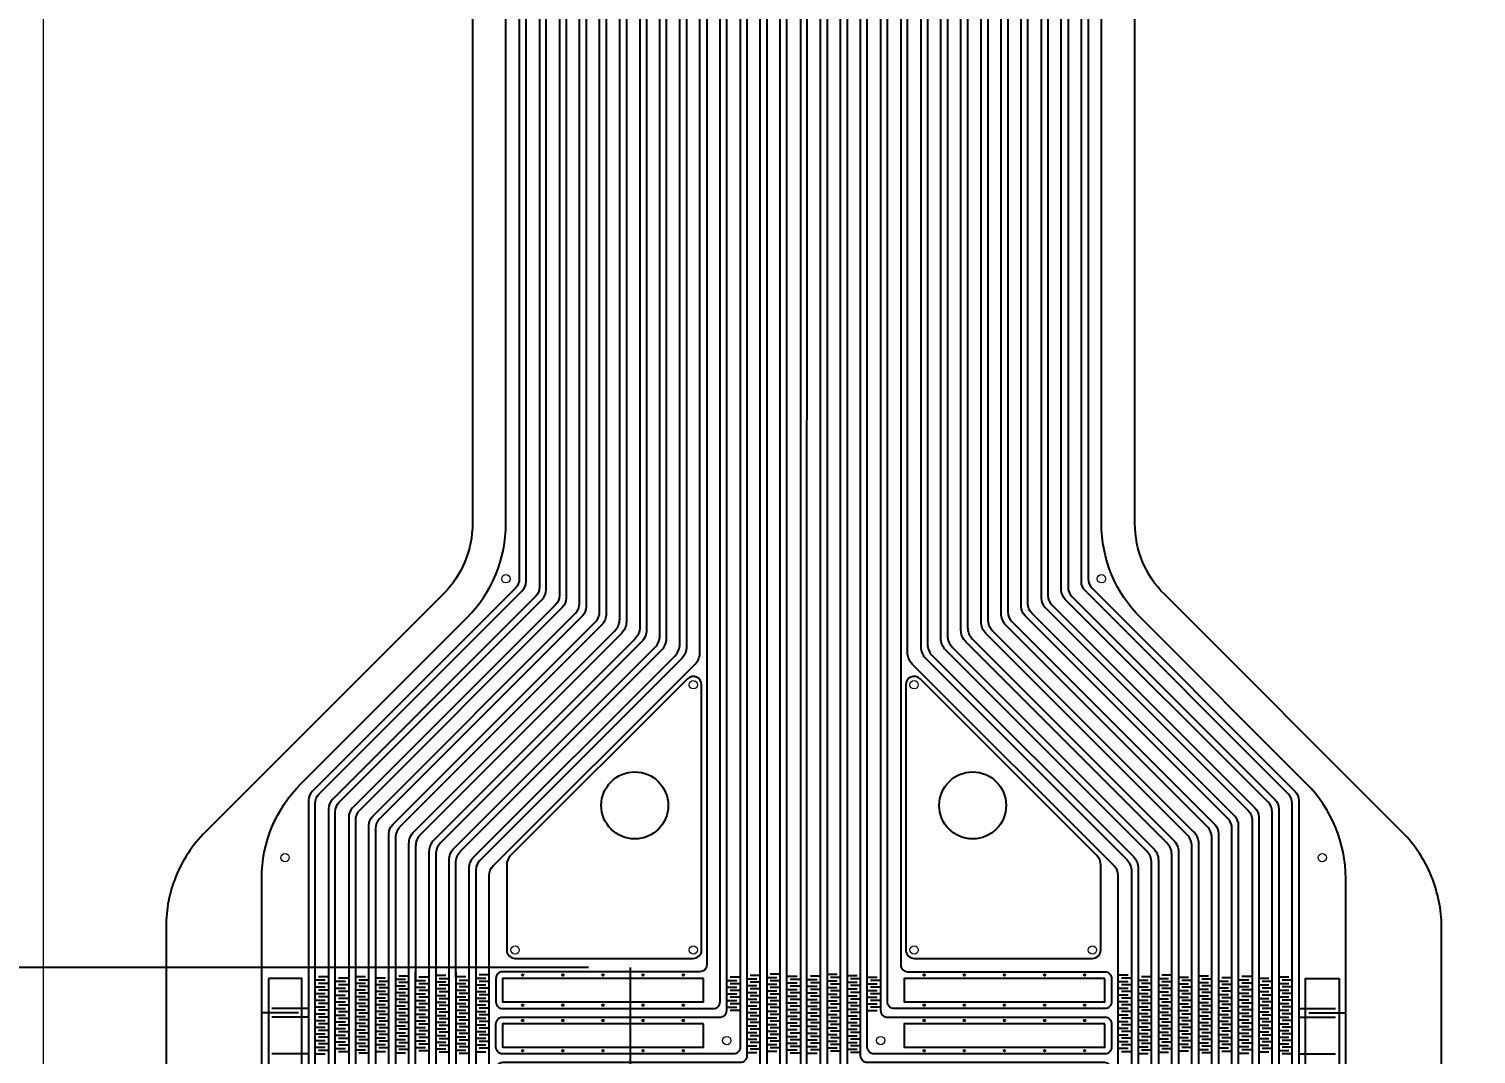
# Model space of a CAD drawing. Header units: millimetres. Extents: x -11.4 to 40, y -7.5 to 70.
# Drawn here: x -0.22 to 21.41, y 15.93 to 31.25 of the extents above; entities that cross this region are included whole.
import ezdxf

# ---------------------------------------------------------------- set-up
doc = ezdxf.new("R2010")
doc.units = ezdxf.units.MM
for name, color, linetype in [('Cut Through All', 3, 'Continuous'), ('DEF POINTS', 7, 'Continuous'), ('Expose Silicone', 1, 'Continuous'), ('Metal Tracks', 2, 'Continuous')]:
    doc.layers.add(name, color=color, linetype=linetype)
doc.styles.get("Standard").update_dxf_attribs({"font": 'arial.ttf'})
doc.dimstyles.new('ISO-25', dxfattribs={"dimtxt": 2.5, "dimasz": 2.5, "dimexe": 1.25, "dimexo": 0.625, "dimtad": 1, "dimtxsty": 'Standard', "dimcen": 2.5, "dimadec": 0, "dimazin": 0, "dimtfac": 1, "dimtmove": 0, "dimatfit": 3, "dimfxl": 1, "dimarcsym": 0})

# ---------------------------------------------------------------- blocks, each defined once
blk = doc.blocks.new('*D20')
at = {"layer": 'Defpoints', "color": 0, "lineweight": -2, "transparency": 16777216}
for p, q in [((8.144, 17.226), (-3.364, 17.226)), ((-2.114, 10.226), (-2.114, 14.726)), ((8.144, 7.726), (-3.364, 7.726))]:
    blk.add_line(p, q, dxfattribs=at)
at = {"layer": 'Defpoints', "color": 0, "transparency": 16777216}
for p in [(-2.114, 17.226), (8.769, 17.226), (8.769, 7.726)]:
    blk.add_point(p, dxfattribs=at)
for points in [[(-2.53, 14.726), (-1.697, 14.726), (-2.114, 17.226)], [(-2.53, 10.226), (-1.697, 10.226), (-2.114, 7.726)]]:
    blk.add_solid(points, dxfattribs=at)
at = {"layer": 'Defpoints', "color": 0, "transparency": 16777216, "insert": (-4.241, 12.476), "char_height": 2.5, "attachment_point": 5, "rotation": 90}
blk.add_mtext('9,5', dxfattribs=at)

msp = doc.modelspace()

# ---------------------------------------------------------------- linework, layer by layer
at = {"layer": 'Cut Through All'}
msp.add_lwpolyline([(6.411, 50.491), (6.411, 23.865, -0.198912), (5.972, 22.804), (2.418, 19.25, 0.100333), (1.979, 18.588, 0.09665), (1.832, 17.836), (1.832, 7.109, 0.198912), (2.418, 5.695), (6.031, 2.083, 0.198912), (7.798, 1.35), (14.924, 1.35, 0.198912), (16.692, 2.083), (20.305, 5.695, 0.198912), (20.89, 7.109), (20.895, 17.836, 0.090554), (20.744, 18.588, 0.100333), (20.305, 19.25), (16.751, 22.804, -0.198912), (16.311, 23.865), (16.311, 50.491, -1)], format="xyb", dxfattribs=at)
for centre in [(8.836, 19.649), (13.886, 19.649)]:
    msp.add_circle(centre, 0.5, dxfattribs=at)
at = {"layer": 'DEF POINTS', "linetype": 'Continuous', "lineweight": 0}
msp.add_lwpolyline([(0, 0), (0, 70), (40, 70), (40, 0)], close=True, dxfattribs=at)
at = {"layer": 'Defpoints'}
msp.add_line((8.769, 17.226), (8.769, 7.726), dxfattribs=at)
at = {"layer": 'Expose Silicone'}
for points in [[(3.361, 17.063), (3.361, 7.886), (3.861, 7.886), (3.861, 17.063)], [(9.861, 17.063), (6.861, 17.063), (6.861, 16.713), (9.861, 16.713)], [(15.861, 17.063), (12.861, 17.063), (12.861, 16.713), (15.861, 16.713)], [(19.361, 17.063), (19.361, 7.886), (18.861, 7.886), (18.861, 17.063)], [(9.861, 16.384), (6.861, 16.384), (6.861, 16.034), (9.861, 16.034)], [(15.861, 16.384), (12.861, 16.384), (12.861, 16.034), (15.861, 16.034)]]:
    msp.add_lwpolyline(points, close=True, dxfattribs=at)
at = {"layer": 'Metal Tracks'}
for p, q in [((4.261, 17.086), (4.111, 17.086)), ((6.661, 17.118), (6.511, 17.118)), ((10.711, 17.105), (10.561, 17.105)), ((11.011, 17.126), (10.861, 17.126)), ((11.111, 17.097), (11.261, 17.097)), ((11.611, 17.097), (11.461, 17.097)), ((11.711, 17.126), (11.861, 17.126)), ((12.011, 17.105), (12.161, 17.105)), ((16.061, 17.118), (16.211, 17.118)), ((16.561, 17.089), (16.411, 17.089)), ((16.861, 17.11), (16.711, 17.11)), ((17.261, 17.102), (17.411, 17.102)), ((18.061, 17.094), (17.911, 17.094)), ((18.461, 17.086), (18.611, 17.086)), ((4.061, 16.936), (4.211, 16.936)), ((4.261, 16.986), (4.111, 16.986)), ((4.261, 16.886), (4.111, 16.886)), ((4.361, 16.915), (4.511, 16.915)), ((4.561, 16.965), (4.411, 16.965)), ((4.661, 16.994), (4.811, 16.994)), ((4.661, 16.894), (4.811, 16.894)), ((4.861, 16.944), (4.711, 16.944)), ((4.961, 16.973), (5.111, 16.973)), ((4.961, 16.873), (5.111, 16.873)), ((5.161, 16.923), (5.011, 16.923)), ((5.261, 16.952), (5.411, 16.952)), ((5.461, 17.002), (5.311, 17.002)), ((5.461, 16.902), (5.311, 16.902)), ((5.561, 16.931), (5.711, 16.931)), ((5.761, 16.981), (5.611, 16.981)), ((5.761, 16.881), (5.611, 16.881)), ((5.861, 17.01), (6.011, 17.01)), ((5.861, 16.91), (6.011, 16.91)), ((6.061, 16.96), (5.911, 16.96)), ((6.161, 16.989), (6.311, 16.989)), ((6.161, 16.889), (6.311, 16.889)), ((6.361, 16.939), (6.211, 16.939)), ((6.461, 16.968), (6.611, 16.968)), ((6.661, 17.018), (6.511, 17.018)), ((6.661, 16.918), (6.511, 16.918)), ((10.211, 17.034), (10.361, 17.034)), ((10.211, 16.934), (10.361, 16.934)), ((10.411, 17.084), (10.261, 17.084)), ((10.411, 16.984), (10.261, 16.984)), ((10.411, 16.884), (10.261, 16.884)), ((10.511, 17.055), (10.661, 17.055)), ((10.511, 16.955), (10.661, 16.955)), ((10.711, 17.005), (10.561, 17.005)), ((10.711, 16.905), (10.561, 16.905)), ((10.811, 17.076), (10.961, 17.076)), ((10.811, 16.976), (10.961, 16.976)), ((10.811, 16.876), (10.961, 16.876)), ((11.011, 17.026), (10.861, 17.026)), ((11.011, 16.926), (10.861, 16.926)), ((11.111, 16.997), (11.261, 16.997)), ((11.111, 16.897), (11.261, 16.897)), ((11.311, 17.047), (11.161, 17.047)), ((11.311, 16.947), (11.161, 16.947)), ((11.405, 17.047), (11.562, 17.047)), ((11.405, 16.947), (11.562, 16.947)), ((11.611, 16.997), (11.461, 16.997)), ((11.611, 16.897), (11.461, 16.897)), ((11.711, 17.026), (11.861, 17.026)), ((11.711, 16.926), (11.861, 16.926)), ((11.911, 17.076), (11.761, 17.076)), ((11.911, 16.976), (11.761, 16.976)), ((11.911, 16.876), (11.761, 16.876)), ((12.011, 17.005), (12.161, 17.005)), ((12.011, 16.905), (12.161, 16.905)), ((12.211, 17.055), (12.061, 17.055)), ((12.211, 16.955), (12.061, 16.955)), ((12.311, 17.084), (12.461, 17.084)), ((12.311, 16.984), (12.461, 16.984)), ((12.311, 16.884), (12.461, 16.884)), ((12.511, 17.034), (12.361, 17.034)), ((12.511, 16.934), (12.361, 16.934)), ((16.061, 17.018), (16.211, 17.018)), ((16.061, 16.918), (16.211, 16.918)), ((16.261, 17.068), (16.111, 17.068)), ((16.261, 16.968), (16.111, 16.968)), ((16.361, 17.039), (16.511, 17.039)), ((16.361, 16.939), (16.511, 16.939)), ((16.561, 16.989), (16.411, 16.989)), ((16.561, 16.889), (16.411, 16.889)), ((16.661, 17.06), (16.811, 17.06)), ((16.661, 16.96), (16.811, 16.96)), ((16.861, 17.01), (16.711, 17.01)), ((16.861, 16.91), (16.711, 16.91)), ((16.961, 17.081), (17.111, 17.081)), ((16.961, 16.981), (17.111, 16.981)), ((16.961, 16.881), (17.111, 16.881)), ((17.161, 17.031), (17.011, 17.031)), ((17.161, 16.931), (17.011, 16.931)), ((17.261, 17.002), (17.411, 17.002)), ((17.261, 16.902), (17.411, 16.902)), ((17.461, 17.052), (17.311, 17.052)), ((17.461, 16.952), (17.311, 16.952)), ((17.561, 17.023), (17.711, 17.023)), ((17.561, 16.923), (17.711, 16.923)), ((17.761, 17.073), (17.611, 17.073)), ((17.761, 16.973), (17.611, 16.973)), ((17.761, 16.873), (17.611, 16.873)), ((17.861, 17.044), (18.011, 17.044)), ((17.861, 16.944), (18.011, 16.944)), ((18.061, 16.994), (17.911, 16.994)), ((18.061, 16.894), (17.911, 16.894)), ((18.161, 17.065), (18.311, 17.065)), ((18.161, 16.965), (18.311, 16.965)), ((18.361, 17.015), (18.211, 17.015)), ((18.361, 16.915), (18.211, 16.915)), ((18.461, 16.986), (18.611, 16.986)), ((18.461, 16.886), (18.611, 16.886)), ((18.661, 17.036), (18.511, 17.036)), ((18.661, 16.936), (18.511, 16.936)), ((4.061, 16.836), (4.211, 16.836)), ((4.061, 16.736), (4.211, 16.736)), ((4.261, 16.786), (4.111, 16.786)), ((4.261, 16.686), (4.111, 16.686)), ((4.361, 16.815), (4.511, 16.815)), ((4.361, 16.715), (4.511, 16.715)), ((4.561, 16.865), (4.411, 16.865)), ((4.561, 16.765), (4.411, 16.765)), ((4.561, 16.665), (4.411, 16.665)), ((4.661, 16.794), (4.811, 16.794)), ((4.661, 16.694), (4.811, 16.694)), ((4.861, 16.844), (4.711, 16.844)), ((4.861, 16.744), (4.711, 16.744)), ((4.961, 16.773), (5.111, 16.773)), ((4.961, 16.673), (5.111, 16.673)), ((5.161, 16.823), (5.011, 16.823)), ((5.161, 16.723), (5.011, 16.723)), ((5.261, 16.852), (5.411, 16.852)), ((5.261, 16.752), (5.411, 16.752)), ((5.461, 16.802), (5.311, 16.802)), ((5.461, 16.702), (5.311, 16.702)), ((5.561, 16.831), (5.711, 16.831)), ((5.561, 16.731), (5.711, 16.731)), ((5.761, 16.781), (5.611, 16.781)), ((5.761, 16.681), (5.611, 16.681)), ((5.861, 16.81), (6.011, 16.81)), ((5.861, 16.71), (6.011, 16.71)), ((6.061, 16.86), (5.911, 16.86)), ((6.061, 16.76), (5.911, 16.76)), ((6.061, 16.66), (5.911, 16.66)), ((6.161, 16.789), (6.311, 16.789)), ((6.161, 16.689), (6.311, 16.689)), ((6.361, 16.839), (6.211, 16.839)), ((6.361, 16.739), (6.211, 16.739)), ((6.461, 16.868), (6.611, 16.868)), ((6.461, 16.768), (6.611, 16.768)), ((6.461, 16.668), (6.611, 16.668)), ((6.661, 16.818), (6.511, 16.818)), ((6.661, 16.718), (6.511, 16.718)), ((10.211, 16.834), (10.361, 16.834)), ((10.211, 16.734), (10.361, 16.734)), ((10.411, 16.784), (10.261, 16.784)), ((10.411, 16.684), (10.261, 16.684)), ((10.511, 16.855), (10.661, 16.855)), ((10.511, 16.755), (10.661, 16.755)), ((10.511, 16.655), (10.661, 16.655)), ((10.711, 16.805), (10.561, 16.805)), ((10.711, 16.705), (10.561, 16.705)), ((10.811, 16.776), (10.961, 16.776)), ((10.811, 16.676), (10.961, 16.676)), ((11.011, 16.826), (10.861, 16.826)), ((11.011, 16.726), (10.861, 16.726)), ((11.111, 16.797), (11.261, 16.797)), ((11.111, 16.697), (11.261, 16.697)), ((11.311, 16.847), (11.161, 16.847)), ((11.311, 16.747), (11.161, 16.747)), ((11.405, 16.847), (11.562, 16.847)), ((11.405, 16.747), (11.562, 16.747)), ((11.611, 16.797), (11.461, 16.797)), ((11.611, 16.697), (11.461, 16.697)), ((11.711, 16.826), (11.861, 16.826)), ((11.711, 16.726), (11.861, 16.726)), ((11.911, 16.776), (11.761, 16.776)), ((11.911, 16.676), (11.761, 16.676)), ((12.011, 16.805), (12.161, 16.805)), ((12.011, 16.705), (12.161, 16.705)), ((12.211, 16.855), (12.061, 16.855)), ((12.211, 16.755), (12.061, 16.755)), ((12.211, 16.655), (12.061, 16.655)), ((12.311, 16.784), (12.461, 16.784)), ((12.311, 16.684), (12.461, 16.684)), ((12.511, 16.834), (12.361, 16.834)), ((12.511, 16.734), (12.361, 16.734)), ((16.061, 16.818), (16.211, 16.818)), ((16.061, 16.718), (16.211, 16.718)), ((16.261, 16.868), (16.111, 16.868)), ((16.261, 16.768), (16.111, 16.768)), ((16.261, 16.668), (16.111, 16.668)), ((16.361, 16.839), (16.511, 16.839)), ((16.361, 16.739), (16.511, 16.739)), ((16.561, 16.789), (16.411, 16.789)), ((16.561, 16.689), (16.411, 16.689)), ((16.661, 16.86), (16.811, 16.86)), ((16.661, 16.76), (16.811, 16.76)), ((16.661, 16.66), (16.811, 16.66)), ((16.861, 16.81), (16.711, 16.81)), ((16.861, 16.71), (16.711, 16.71)), ((16.961, 16.781), (17.111, 16.781)), ((16.961, 16.681), (17.111, 16.681)), ((17.161, 16.831), (17.011, 16.831)), ((17.161, 16.731), (17.011, 16.731)), ((17.261, 16.802), (17.411, 16.802)), ((17.261, 16.702), (17.411, 16.702)), ((17.461, 16.852), (17.311, 16.852)), ((17.461, 16.752), (17.311, 16.752)), ((17.561, 16.823), (17.711, 16.823)), ((17.561, 16.723), (17.711, 16.723)), ((17.761, 16.773), (17.611, 16.773)), ((17.761, 16.673), (17.611, 16.673)), ((17.861, 16.844), (18.011, 16.844)), ((17.861, 16.744), (18.011, 16.744)), ((18.061, 16.794), (17.911, 16.794)), ((18.061, 16.694), (17.911, 16.694)), ((18.161, 16.865), (18.311, 16.865)), ((18.161, 16.765), (18.311, 16.765)), ((18.161, 16.665), (18.311, 16.665)), ((18.361, 16.815), (18.211, 16.815)), ((18.361, 16.715), (18.211, 16.715)), ((18.461, 16.786), (18.611, 16.786)), ((18.461, 16.686), (18.611, 16.686)), ((18.661, 16.836), (18.511, 16.836)), ((18.661, 16.736), (18.511, 16.736)), ((3.811, 16.548), (3.261, 16.548)), ((3.961, 16.613), (3.411, 16.613)), ((3.961, 16.484), (3.411, 16.484)), ((4.061, 16.636), (4.211, 16.636)), ((4.061, 16.536), (4.211, 16.536)), ((4.261, 16.586), (4.111, 16.586)), ((4.261, 16.486), (4.111, 16.486)), ((4.361, 16.615), (4.511, 16.615)), ((4.361, 16.515), (4.511, 16.515)), ((4.561, 16.565), (4.411, 16.565)), ((4.561, 16.465), (4.411, 16.465)), ((4.661, 16.594), (4.811, 16.594)), ((4.661, 16.494), (4.811, 16.494)), ((4.861, 16.644), (4.711, 16.644)), ((4.861, 16.544), (4.711, 16.544)), ((4.861, 16.444), (4.711, 16.444)), ((4.961, 16.573), (5.111, 16.573)), ((4.961, 16.473), (5.111, 16.473)), ((5.161, 16.623), (5.011, 16.623)), ((5.161, 16.523), (5.011, 16.523)), ((5.261, 16.652), (5.411, 16.652)), ((5.261, 16.552), (5.411, 16.552)), ((5.261, 16.452), (5.411, 16.452)), ((5.461, 16.602), (5.311, 16.602)), ((5.461, 16.502), (5.311, 16.502)), ((5.561, 16.631), (5.711, 16.631)), ((5.561, 16.531), (5.711, 16.531)), ((5.761, 16.581), (5.611, 16.581)), ((5.761, 16.481), (5.611, 16.481)), ((5.861, 16.61), (6.011, 16.61)), ((5.861, 16.51), (6.011, 16.51)), ((6.061, 16.56), (5.911, 16.56)), ((6.061, 16.46), (5.911, 16.46)), ((6.161, 16.589), (6.311, 16.589)), ((6.161, 16.489), (6.311, 16.489)), ((6.361, 16.639), (6.211, 16.639)), ((6.361, 16.539), (6.211, 16.539)), ((6.361, 16.439), (6.211, 16.439)), ((6.461, 16.568), (6.611, 16.568)), ((6.461, 16.468), (6.611, 16.468)), ((6.661, 16.618), (6.511, 16.618)), ((6.661, 16.518), (6.511, 16.518)), ((10.211, 16.634), (10.361, 16.634)), ((10.411, 16.584), (10.261, 16.584)), ((10.511, 16.555), (10.661, 16.555)), ((10.511, 16.455), (10.661, 16.455)), ((10.711, 16.605), (10.561, 16.605)), ((10.711, 16.505), (10.561, 16.505)), ((10.811, 16.576), (10.961, 16.576)), ((10.811, 16.476), (10.961, 16.476)), ((11.011, 16.626), (10.861, 16.626)), ((11.011, 16.526), (10.861, 16.526)), ((11.111, 16.597), (11.261, 16.597)), ((11.111, 16.497), (11.261, 16.497)), ((11.311, 16.647), (11.161, 16.647)), ((11.311, 16.547), (11.161, 16.547)), ((11.311, 16.447), (11.161, 16.447)), ((11.405, 16.647), (11.562, 16.647)), ((11.405, 16.547), (11.562, 16.547)), ((11.405, 16.447), (11.562, 16.447)), ((11.611, 16.597), (11.461, 16.597)), ((11.611, 16.497), (11.461, 16.497)), ((11.711, 16.626), (11.861, 16.626)), ((11.711, 16.526), (11.861, 16.526)), ((11.911, 16.576), (11.761, 16.576)), ((11.911, 16.476), (11.761, 16.476)), ((12.011, 16.605), (12.161, 16.605)), ((12.011, 16.505), (12.161, 16.505)), ((12.211, 16.555), (12.061, 16.555)), ((12.211, 16.455), (12.061, 16.455)), ((12.311, 16.584), (12.461, 16.584)), ((12.511, 16.634), (12.361, 16.634)), ((16.061, 16.618), (16.211, 16.618)), ((16.061, 16.518), (16.211, 16.518)), ((16.261, 16.568), (16.111, 16.568)), ((16.261, 16.468), (16.111, 16.468)), ((16.361, 16.639), (16.511, 16.639)), ((16.361, 16.539), (16.511, 16.539)), ((16.361, 16.439), (16.511, 16.439)), ((16.561, 16.589), (16.411, 16.589)), ((16.561, 16.489), (16.411, 16.489)), ((16.661, 16.56), (16.811, 16.56)), ((16.661, 16.46), (16.811, 16.46)), ((16.861, 16.61), (16.711, 16.61)), ((16.861, 16.51), (16.711, 16.51)), ((16.961, 16.581), (17.111, 16.581)), ((16.961, 16.481), (17.111, 16.481)), ((17.161, 16.631), (17.011, 16.631)), ((17.161, 16.531), (17.011, 16.531)), ((17.261, 16.602), (17.411, 16.602)), ((17.261, 16.502), (17.411, 16.502)), ((17.461, 16.652), (17.311, 16.652)), ((17.461, 16.552), (17.311, 16.552)), ((17.461, 16.452), (17.311, 16.452)), ((17.561, 16.623), (17.711, 16.623)), ((17.561, 16.523), (17.711, 16.523)), ((17.761, 16.573), (17.611, 16.573)), ((17.761, 16.473), (17.611, 16.473)), ((17.861, 16.644), (18.011, 16.644)), ((17.861, 16.544), (18.011, 16.544)), ((17.861, 16.444), (18.011, 16.444)), ((18.061, 16.594), (17.911, 16.594)), ((18.061, 16.494), (17.911, 16.494)), ((18.161, 16.565), (18.311, 16.565)), ((18.161, 16.465), (18.311, 16.465)), ((18.361, 16.615), (18.211, 16.615)), ((18.361, 16.515), (18.211, 16.515)), ((18.461, 16.586), (18.611, 16.586)), ((18.461, 16.486), (18.611, 16.486)), ((18.661, 16.636), (18.511, 16.636)), ((18.661, 16.536), (18.511, 16.536)), ((18.761, 16.613), (19.311, 16.613)), ((18.761, 16.484), (19.311, 16.484)), ((18.911, 16.548), (19.461, 16.548)), ((4.061, 16.436), (4.211, 16.436)), ((4.061, 16.336), (4.211, 16.336)), ((4.061, 16.236), (4.211, 16.236)), ((4.261, 16.386), (4.111, 16.386)), ((4.261, 16.286), (4.111, 16.286)), ((4.361, 16.415), (4.511, 16.415)), ((4.361, 16.315), (4.511, 16.315)), ((4.561, 16.365), (4.411, 16.365)), ((4.561, 16.265), (4.411, 16.265)), ((4.661, 16.394), (4.811, 16.394)), ((4.661, 16.294), (4.811, 16.294)), ((4.861, 16.344), (4.711, 16.344)), ((4.861, 16.244), (4.711, 16.244)), ((4.961, 16.373), (5.111, 16.373)), ((4.961, 16.273), (5.111, 16.273)), ((5.161, 16.423), (5.011, 16.423)), ((5.161, 16.323), (5.011, 16.323)), ((5.161, 16.223), (5.011, 16.223)), ((5.261, 16.352), (5.411, 16.352)), ((5.261, 16.252), (5.411, 16.252)), ((5.461, 16.402), (5.311, 16.402)), ((5.461, 16.302), (5.311, 16.302)), ((5.561, 16.431), (5.711, 16.431)), ((5.561, 16.331), (5.711, 16.331)), ((5.561, 16.231), (5.711, 16.231)), ((5.761, 16.381), (5.611, 16.381)), ((5.761, 16.281), (5.611, 16.281)), ((5.861, 16.41), (6.011, 16.41)), ((5.861, 16.31), (6.011, 16.31)), ((6.061, 16.36), (5.911, 16.36)), ((6.061, 16.26), (5.911, 16.26)), ((6.161, 16.389), (6.311, 16.389)), ((6.161, 16.289), (6.311, 16.289)), ((6.361, 16.339), (6.211, 16.339)), ((6.361, 16.239), (6.211, 16.239)), ((6.461, 16.368), (6.611, 16.368)), ((6.461, 16.268), (6.611, 16.268)), ((6.661, 16.418), (6.511, 16.418)), ((6.661, 16.318), (6.511, 16.318)), ((10.511, 16.355), (10.661, 16.355)), ((10.511, 16.255), (10.661, 16.255)), ((10.711, 16.405), (10.561, 16.405)), ((10.711, 16.305), (10.561, 16.305)), ((10.811, 16.376), (10.961, 16.376)), ((10.811, 16.276), (10.961, 16.276)), ((11.011, 16.426), (10.861, 16.426)), ((11.011, 16.326), (10.861, 16.326)), ((11.011, 16.226), (10.861, 16.226)), ((11.111, 16.397), (11.261, 16.397)), ((11.111, 16.297), (11.261, 16.297)), ((11.311, 16.347), (11.161, 16.347)), ((11.311, 16.247), (11.161, 16.247)), ((11.405, 16.347), (11.562, 16.347)), ((11.405, 16.247), (11.562, 16.247)), ((11.611, 16.397), (11.461, 16.397)), ((11.611, 16.297), (11.461, 16.297)), ((11.711, 16.426), (11.861, 16.426)), ((11.711, 16.326), (11.861, 16.326)), ((11.711, 16.226), (11.861, 16.226)), ((11.911, 16.376), (11.761, 16.376)), ((11.911, 16.276), (11.761, 16.276)), ((12.011, 16.405), (12.161, 16.405)), ((12.011, 16.305), (12.161, 16.305)), ((12.211, 16.355), (12.061, 16.355)), ((12.211, 16.255), (12.061, 16.255)), ((16.061, 16.418), (16.211, 16.418)), ((16.061, 16.318), (16.211, 16.318)), ((16.261, 16.368), (16.111, 16.368)), ((16.261, 16.268), (16.111, 16.268)), ((16.361, 16.339), (16.511, 16.339)), ((16.361, 16.239), (16.511, 16.239)), ((16.561, 16.389), (16.411, 16.389)), ((16.561, 16.289), (16.411, 16.289)), ((16.661, 16.36), (16.811, 16.36)), ((16.661, 16.26), (16.811, 16.26)), ((16.861, 16.41), (16.711, 16.41)), ((16.861, 16.31), (16.711, 16.31)), ((16.961, 16.381), (17.111, 16.381)), ((16.961, 16.281), (17.111, 16.281)), ((17.161, 16.431), (17.011, 16.431)), ((17.161, 16.331), (17.011, 16.331)), ((17.161, 16.231), (17.011, 16.231)), ((17.261, 16.402), (17.411, 16.402)), ((17.261, 16.302), (17.411, 16.302)), ((17.461, 16.352), (17.311, 16.352)), ((17.461, 16.252), (17.311, 16.252)), ((17.561, 16.423), (17.711, 16.423)), ((17.561, 16.323), (17.711, 16.323)), ((17.561, 16.223), (17.711, 16.223)), ((17.761, 16.373), (17.611, 16.373)), ((17.761, 16.273), (17.611, 16.273)), ((17.861, 16.344), (18.011, 16.344)), ((17.861, 16.244), (18.011, 16.244)), ((18.061, 16.394), (17.911, 16.394)), ((18.061, 16.294), (17.911, 16.294)), ((18.161, 16.365), (18.311, 16.365)), ((18.161, 16.265), (18.311, 16.265)), ((18.361, 16.415), (18.211, 16.415)), ((18.361, 16.315), (18.211, 16.315)), ((18.461, 16.386), (18.611, 16.386)), ((18.461, 16.286), (18.611, 16.286)), ((18.661, 16.436), (18.511, 16.436)), ((18.661, 16.336), (18.511, 16.336)), ((18.661, 16.236), (18.511, 16.236)), ((4.061, 16.136), (4.211, 16.136)), ((4.061, 16.036), (4.211, 16.036)), ((4.261, 16.186), (4.111, 16.186)), ((4.261, 16.086), (4.111, 16.086)), ((4.361, 16.215), (4.511, 16.215)), ((4.361, 16.115), (4.511, 16.115)), ((4.361, 16.015), (4.511, 16.015)), ((4.561, 16.165), (4.411, 16.165)), ((4.561, 16.065), (4.411, 16.065)), ((4.661, 16.194), (4.811, 16.194)), ((4.661, 16.094), (4.811, 16.094)), ((4.861, 16.144), (4.711, 16.144)), ((4.861, 16.044), (4.711, 16.044)), ((4.961, 16.173), (5.111, 16.173)), ((4.961, 16.073), (5.111, 16.073)), ((5.161, 16.123), (5.011, 16.123)), ((5.161, 16.023), (5.011, 16.023)), ((5.261, 16.152), (5.411, 16.152)), ((5.261, 16.052), (5.411, 16.052)), ((5.461, 16.202), (5.311, 16.202)), ((5.461, 16.102), (5.311, 16.102)), ((5.561, 16.131), (5.711, 16.131)), ((5.561, 16.031), (5.711, 16.031)), ((5.761, 16.181), (5.611, 16.181)), ((5.761, 16.081), (5.611, 16.081)), ((5.861, 16.21), (6.011, 16.21)), ((5.861, 16.11), (6.011, 16.11)), ((5.861, 16.01), (6.011, 16.01)), ((6.061, 16.16), (5.911, 16.16)), ((6.061, 16.06), (5.911, 16.06)), ((6.161, 16.189), (6.311, 16.189)), ((6.161, 16.089), (6.311, 16.089)), ((6.361, 16.139), (6.211, 16.139)), ((6.361, 16.039), (6.211, 16.039)), ((6.461, 16.168), (6.611, 16.168)), ((6.461, 16.068), (6.611, 16.068)), ((6.661, 16.218), (6.511, 16.218)), ((6.661, 16.118), (6.511, 16.118)), ((6.661, 16.018), (6.511, 16.018)), ((10.511, 16.155), (10.661, 16.155)), ((10.511, 16.055), (10.661, 16.055)), ((10.711, 16.205), (10.561, 16.205)), ((10.711, 16.105), (10.561, 16.105)), ((10.711, 16.005), (10.561, 16.005)), ((10.811, 16.176), (10.961, 16.176)), ((10.811, 16.076), (10.961, 16.076)), ((11.011, 16.126), (10.861, 16.126)), ((11.011, 16.026), (10.861, 16.026)), ((11.111, 16.197), (11.261, 16.197)), ((11.111, 16.097), (11.261, 16.097)), ((11.311, 16.147), (11.161, 16.147)), ((11.311, 16.047), (11.161, 16.047)), ((11.405, 16.147), (11.562, 16.147)), ((11.405, 16.047), (11.562, 16.047)), ((11.611, 16.197), (11.461, 16.197)), ((11.611, 16.097), (11.461, 16.097)), ((11.711, 16.126), (11.861, 16.126)), ((11.711, 16.026), (11.861, 16.026)), ((11.911, 16.176), (11.761, 16.176)), ((11.911, 16.076), (11.761, 16.076)), ((12.011, 16.205), (12.161, 16.205)), ((12.011, 16.105), (12.161, 16.105)), ((12.011, 16.005), (12.161, 16.005)), ((12.211, 16.155), (12.061, 16.155)), ((12.211, 16.055), (12.061, 16.055)), ((16.061, 16.218), (16.211, 16.218)), ((16.061, 16.118), (16.211, 16.118)), ((16.061, 16.018), (16.211, 16.018)), ((16.261, 16.168), (16.111, 16.168)), ((16.261, 16.068), (16.111, 16.068)), ((16.361, 16.139), (16.511, 16.139)), ((16.361, 16.039), (16.511, 16.039)), ((16.561, 16.189), (16.411, 16.189)), ((16.561, 16.089), (16.411, 16.089)), ((16.661, 16.16), (16.811, 16.16)), ((16.661, 16.06), (16.811, 16.06)), ((16.861, 16.21), (16.711, 16.21)), ((16.861, 16.11), (16.711, 16.11)), ((16.861, 16.01), (16.711, 16.01)), ((16.961, 16.181), (17.111, 16.181)), ((16.961, 16.081), (17.111, 16.081)), ((17.161, 16.131), (17.011, 16.131)), ((17.161, 16.031), (17.011, 16.031)), ((17.261, 16.202), (17.411, 16.202)), ((17.261, 16.102), (17.411, 16.102)), ((17.461, 16.152), (17.311, 16.152)), ((17.461, 16.052), (17.311, 16.052)), ((17.561, 16.123), (17.711, 16.123)), ((17.561, 16.023), (17.711, 16.023)), ((17.761, 16.173), (17.611, 16.173)), ((17.761, 16.073), (17.611, 16.073)), ((17.861, 16.144), (18.011, 16.144)), ((17.861, 16.044), (18.011, 16.044)), ((18.061, 16.194), (17.911, 16.194)), ((18.061, 16.094), (17.911, 16.094)), ((18.161, 16.165), (18.311, 16.165)), ((18.161, 16.065), (18.311, 16.065)), ((18.361, 16.215), (18.211, 16.215)), ((18.361, 16.115), (18.211, 16.115)), ((18.361, 16.015), (18.211, 16.015)), ((18.461, 16.186), (18.611, 16.186)), ((18.461, 16.086), (18.611, 16.086)), ((18.661, 16.136), (18.511, 16.136)), ((18.661, 16.036), (18.511, 16.036)), ((3.961, 15.934), (3.411, 15.934)), ((4.061, 15.936), (4.211, 15.936)), ((4.261, 15.986), (4.111, 15.986)), ((4.561, 15.965), (4.411, 15.965)), ((4.661, 15.994), (4.811, 15.994)), ((4.861, 15.944), (4.711, 15.944)), ((4.961, 15.973), (5.111, 15.973)), ((5.261, 15.952), (5.411, 15.952)), ((5.461, 16.002), (5.311, 16.002)), ((5.761, 15.981), (5.611, 15.981)), ((6.061, 15.96), (5.911, 15.96)), ((6.161, 15.989), (6.311, 15.989)), ((6.361, 15.939), (6.211, 15.939)), ((6.461, 15.968), (6.611, 15.968)), ((10.511, 15.955), (10.661, 15.955)), ((10.811, 15.976), (10.961, 15.976)), ((11.111, 15.997), (11.261, 15.997)), ((11.311, 15.947), (11.161, 15.947)), ((11.405, 15.947), (11.562, 15.947)), ((11.611, 15.997), (11.461, 15.997)), ((11.911, 15.976), (11.761, 15.976)), ((12.211, 15.955), (12.061, 15.955)), ((16.261, 15.968), (16.111, 15.968)), ((16.361, 15.939), (16.511, 15.939)), ((16.561, 15.989), (16.411, 15.989)), ((16.661, 15.96), (16.811, 15.96)), ((16.961, 15.981), (17.111, 15.981)), ((17.261, 16.002), (17.411, 16.002)), ((17.461, 15.952), (17.311, 15.952)), ((17.761, 15.973), (17.611, 15.973)), ((17.861, 15.944), (18.011, 15.944)), ((18.061, 15.994), (17.911, 15.994)), ((18.161, 15.965), (18.311, 15.965)), ((18.461, 15.986), (18.611, 15.986)), ((18.661, 15.936), (18.511, 15.936)), ((18.761, 15.934), (19.311, 15.934))]:
    msp.add_line(p, q, dxfattribs=at)
for points in [[(4.511, 17.015), (4.361, 17.015), (4.361, 19.555, -0.198912), (4.42, 19.696), (7.453, 22.729, 0.198912), (7.511, 22.871), (7.511, 50.491, -1), (35.211, 50.491), (35.211, 22.758, 0.198912), (35.27, 22.617), (36.526, 21.361, -0.198912), (36.585, 21.219), (36.585, 9.25, 0.414214), (36.685, 9.15), (37.568, 9.15, -0.414214), (37.668, 9.05)], [(4.711, 17.044), (4.861, 17.044), (4.861, 19.348, -0.198912), (4.92, 19.489), (7.953, 22.522, 0.198912), (8.011, 22.664), (8.011, 50.491, -1), (34.711, 50.491), (34.711, 22.551, 0.198912), (34.77, 22.41), (35.516, 21.663, -0.198912), (35.575, 21.522), (35.575, 17.288, 0.414214), (35.675, 17.188), (36.298, 17.188, 0.414214), (36.398, 17.288)], [(36.398, 9.05, 0.414214), (36.298, 9.15), (35.415, 9.15, -0.414214), (35.315, 9.25), (35.315, 21.216, 0.198912), (35.256, 21.358), (34.37, 22.244, -0.198912), (34.311, 22.385), (34.311, 50.491, 1), (8.411, 50.491), (8.411, 22.519, -0.198912), (8.338, 22.342), (5.334, 19.338, 0.198912), (5.261, 19.161), (5.261, 17.052), (5.411, 17.052)], [(35.128, 17.288, -0.414214), (35.028, 17.188), (34.405, 17.188, -0.414214), (34.305, 17.288), (34.305, 21.519, 0.198912), (34.246, 21.661), (33.87, 22.037, -0.198912), (33.811, 22.178), (33.811, 50.491, 1), (8.911, 50.491), (8.911, 22.311, -0.198912), (8.838, 22.135), (5.834, 19.131, 0.198912), (5.761, 18.954), (5.761, 17.081), (5.611, 17.081)], [(6.211, 17.039), (6.361, 17.039), (6.361, 18.706, -0.198912), (6.434, 18.883), (9.438, 21.886, 0.198912), (9.511, 22.063), (9.511, 50.491, -1), (33.211, 50.491), (33.211, 21.93, 0.198912), (33.27, 21.788), (33.886, 21.172, -0.198912), (33.945, 21.031), (33.945, 5.288, 0.414214), (34.045, 5.188), (35.028, 5.188, 0.414214), (35.128, 5.288), (35.128, 9.05)], [(6.461, 17.163), (6.461, 13.318, 0.414214), (6.561, 13.218), (9.861, 13.218, 0.414214), (9.961, 13.318), (9.961, 13.668, 0.414214), (9.861, 13.768), (6.761, 13.768, -0.414214), (6.661, 13.868), (6.661, 18.588), (6.661, 18.602, -0.198912), (6.72, 18.744), (9.738, 21.762, 0.198912), (9.811, 21.939), (9.811, 50.491, -1), (32.911, 50.491), (32.911, 21.806, 0.198912), (32.97, 21.664), (32.976, 21.658, -0.198912), (33.035, 21.516), (33.035, 17.288, 0.414214), (33.135, 17.188), (33.758, 17.188, 0.414214), (33.858, 17.288)], [(12.854, 10.502), (17.361, 10.502, 0.414192), (17.461, 10.602), (17.461, 19.161, 0.198912), (17.388, 19.338), (14.384, 22.342, -0.198912), (14.311, 22.519), (14.311, 50.491, -1), (28.411, 50.491), (28.411, 22.888, -0.198912), (28.353, 22.747), (26.743, 21.137, 0.198912), (26.685, 20.996), (26.685, 17.288, 0.414214), (26.785, 17.188), (27.408, 17.188, 0.414214), (27.508, 17.288)], [(7.111, 50.491), (7.111, 23.036, -0.198912), (7.053, 22.895), (4.02, 19.862, 0.198912), (3.961, 19.721), (3.961, 7.886, -0.414214), (3.861, 7.786), (3.361, 7.786, -0.414214), (3.261, 7.886), (3.261, 18.558, -0.198912), (3.847, 19.972), (6.325, 22.451, 0.198912), (6.911, 23.865), (6.911, 50.491, -1)], [(4.211, 17.036), (4.061, 17.036), (4.061, 19.679, -0.198912), (4.12, 19.821), (7.153, 22.854, 0.198912), (7.211, 22.995), (7.211, 50.491, -1)], [(7.411, 50.491), (7.411, 22.912, -0.198912), (7.353, 22.771), (4.32, 19.738, 0.198912), (4.261, 19.596), (4.261, 8.536, 0.414214), (4.461, 8.336), (9.861, 8.336, -0.414214), (9.961, 8.236), (9.961, 7.886, -0.414214), (9.861, 7.786), (4.261, 7.786, -0.414214), (4.061, 7.986), (4.061, 17.163)], [(7.711, 50.491), (7.711, 22.788, -0.198912), (7.653, 22.646), (4.62, 19.614, 0.198912), (4.561, 19.472), (4.561, 17.065), (4.411, 17.065)], [(7.811, 50.491), (7.811, 22.746, -0.198912), (7.753, 22.605), (4.72, 19.572, 0.198912), (4.661, 19.431), (4.661, 17.094), (4.811, 17.094)], [(8.111, 50.491), (8.111, 22.622, -0.198912), (8.053, 22.481), (5.02, 19.448, 0.198912), (4.961, 19.306), (4.961, 17.073), (5.111, 17.073)], [(5.011, 17.023), (5.161, 17.023), (5.161, 19.224, -0.198912), (5.22, 19.365), (8.253, 22.398, 0.198912), (8.311, 22.539), (8.311, 50.491, -1)], [(5.311, 17.102), (5.461, 17.102), (5.461, 19.079, -0.198912), (5.534, 19.255), (8.538, 22.259, 0.198912), (8.611, 22.436), (8.611, 50.491, -1)], [(8.711, 50.491), (8.711, 22.394, -0.198912), (8.638, 22.218), (5.634, 19.214, 0.198912), (5.561, 19.037), (5.561, 17.031), (5.711, 17.031)], [(9.011, 50.491), (9.011, 22.27, -0.198912), (8.938, 22.093), (5.934, 19.09, 0.198912), (5.861, 18.913), (5.861, 17.11), (6.011, 17.11)], [(5.911, 17.06), (6.061, 17.06), (6.061, 18.83, -0.198912), (6.134, 19.007), (9.138, 22.01, 0.198912), (9.211, 22.187), (9.211, 50.491, -1)], [(6.311, 17.089), (6.161, 17.089), (6.161, 18.789, -0.198912), (6.234, 18.965), (9.238, 21.969, 0.198912), (9.311, 22.146), (9.311, 50.491, -1)], [(9.611, 50.491), (9.611, 22.022, -0.198912), (9.538, 21.845), (6.52, 18.827, 0.198912), (6.461, 18.685), (6.461, 17.068), (6.611, 17.068)], [(9.911, 50.491), (9.911, 17.263, -0.414214), (9.811, 17.163), (6.861, 17.163, 0.414214), (6.761, 17.063), (6.761, 16.713, 0.414214), (6.861, 16.613), (10.011, 16.613, 0.414214), (10.111, 16.713), (10.111, 50.491, -1)], [(10.411, 50.491), (10.411, 16.034, -0.414214), (10.311, 15.934), (6.861, 15.934, -0.414214), (6.761, 16.034), (6.761, 16.384, -0.414214), (6.861, 16.484), (10.111, 16.484, 0.414214), (10.211, 16.584), (10.211, 50.491, -1)], [(11.311, 50.491), (11.311, 13.997, -0.414214), (11.211, 13.897), (6.861, 13.897, -0.414214), (6.761, 13.997), (6.761, 14.347, -0.414214), (6.861, 14.447), (11.011, 14.447, 0.414214), (11.111, 14.547), (11.111, 50.491, -1)], [(10.511, 50.491), (10.511, 15.905, -0.414214), (10.411, 15.805), (6.861, 15.805, 0.414214), (6.761, 15.705), (6.761, 15.355, 0.414214), (6.861, 15.255), (10.611, 15.255, 0.414214), (10.711, 15.355), (10.711, 50.491, -1)], [(10.811, 50.491), (10.811, 15.226, -0.414214), (10.711, 15.126), (6.861, 15.126, 0.414214), (6.761, 15.026), (6.761, 14.676, 0.414214), (6.861, 14.576), (10.911, 14.576, 0.414214), (11.011, 14.676), (11.011, 50.491, -1)], [(11.711, 50.491), (11.711, 14.676, 0.414214), (11.811, 14.576), (15.861, 14.576, 0.414214), (15.961, 14.676), (15.961, 15.026, 0.414214), (15.861, 15.126), (12.011, 15.126, -0.414214), (11.911, 15.226), (11.911, 50.491, -1)], [(12.011, 50.491), (12.011, 15.355, 0.414214), (12.111, 15.255), (15.961, 15.255), (15.961, 15.705, 0.414214), (15.861, 15.805), (12.311, 15.805, -0.414214), (12.211, 15.905), (12.211, 50.491, -1)], [(12.511, 50.491), (12.511, 16.584, 0.414214), (12.611, 16.484), (15.861, 16.484, -0.414214), (15.961, 16.384), (15.961, 16.034, -0.414214), (15.861, 15.934), (12.411, 15.934, -0.414214), (12.311, 16.034), (12.311, 50.491, -1)], [(12.811, 50.491), (12.811, 17.263, 0.414214), (12.911, 17.163), (15.861, 17.163, -0.414214), (15.961, 17.063), (15.961, 16.713, -0.414214), (15.861, 16.613), (12.711, 16.613, -0.414214), (12.611, 16.713), (12.611, 50.491, -1)], [(15.311, 50.491), (15.311, 22.912, 0.198912), (15.37, 22.771), (18.403, 19.738, -0.198912), (18.461, 19.596), (18.461, 8.536, -0.414214), (18.261, 8.336), (12.858, 8.336, 0.414214), (12.758, 8.236), (12.758, 7.886, 0.414214), (12.858, 7.786), (18.461, 7.786, 0.414214), (18.661, 7.986), (18.661, 19.679, 0.198912), (18.603, 19.821), (15.57, 22.854, -0.198912), (15.511, 22.995), (15.511, 50.491, -1)], [(14.411, 50.491), (14.411, 22.539, 0.198912), (14.47, 22.398), (17.503, 19.365, -0.198912), (17.561, 19.224), (17.561, 10.573, -0.414214), (17.361, 10.373), (12.858, 10.373, 0.414214), (12.758, 10.273), (12.758, 9.923, 0.414214), (12.858, 9.823), (17.561, 9.823, 0.414214), (17.761, 10.023), (17.761, 19.306, 0.198912), (17.703, 19.448), (14.67, 22.481, -0.198912), (14.611, 22.622), (14.611, 50.491, -1)], [(13.511, 50.491), (13.511, 22.187, 0.198912), (13.584, 22.01), (16.588, 19.007, -0.198912), (16.661, 18.83), (16.661, 12.51, -0.414214), (16.561, 12.41), (12.858, 12.41, 0.414214), (12.758, 12.31), (12.758, 11.96, 0.414214), (12.858, 11.86), (16.761, 11.86, 0.414214), (16.861, 11.96), (16.861, 18.913, 0.198912), (16.788, 19.09), (13.784, 22.093, -0.198912), (13.711, 22.27), (13.711, 50.491, -1)], [(13.111, 50.491), (13.111, 22.022, 0.198912), (13.184, 21.845), (16.188, 18.841, -0.198912), (16.261, 18.664), (16.261, 13.318, -0.414214), (16.161, 13.218), (12.858, 13.218, -0.414214), (12.758, 13.318), (12.758, 13.668, -0.414214), (12.858, 13.768), (15.961, 13.768, 0.414214), (16.061, 13.868), (16.061, 18.602, 0.198912), (16.003, 18.744), (12.984, 21.762, -0.198912), (12.911, 21.939), (12.911, 50.491, -1)], [(13.811, 50.491), (13.811, 22.311, 0.198912), (13.884, 22.135), (16.888, 19.131, -0.198912), (16.961, 18.954), (16.961, 11.831, -0.414214), (16.861, 11.731), (12.858, 11.731, 0.414214), (12.758, 11.631), (12.758, 11.281, 0.414214), (12.858, 11.181), (17.061, 11.181, 0.414214), (17.161, 11.281), (17.161, 19.037, 0.198912), (17.088, 19.214), (14.084, 22.218, -0.198912), (14.011, 22.394), (14.011, 50.491, -1)], [(13.211, 50.491), (13.211, 22.063, 0.198912), (13.284, 21.886), (16.288, 18.883, -0.198912), (16.361, 18.706), (16.361, 13.189, -0.414214), (16.261, 13.089), (12.858, 13.089, 0.414214), (12.758, 12.989), (12.758, 12.639, 0.414214), (12.858, 12.539), (16.461, 12.539, 0.414214), (16.561, 12.639), (16.561, 18.789, 0.198912), (16.488, 18.965), (13.484, 21.969, -0.198912), (13.411, 22.146), (13.411, 50.491, -1)], [(15.011, 50.491), (15.011, 22.788, 0.198912), (15.07, 22.646), (18.103, 19.614, -0.198912), (18.161, 19.472), (18.161, 9.215, -0.414214), (17.961, 9.015), (12.858, 9.015, 0.414214), (12.758, 8.915), (12.758, 8.565, 0.414214), (12.858, 8.465), (18.161, 8.465, 0.414214), (18.361, 8.665), (18.361, 19.555, 0.198912), (18.303, 19.696), (15.27, 22.729, -0.198912), (15.211, 22.871), (15.211, 50.491, -1)], [(14.911, 50.491), (14.911, 22.746, 0.198912), (14.97, 22.605), (18.003, 19.572, -0.198912), (18.061, 19.431), (18.061, 9.344, -0.414214), (17.861, 9.144), (12.858, 9.144, -0.414214), (12.758, 9.244), (12.758, 9.594, -0.414214), (12.858, 9.694), (17.661, 9.694, 0.414214), (17.861, 9.894), (17.861, 19.348, 0.198912), (17.803, 19.489), (14.77, 22.522, -0.198912), (14.711, 22.664), (14.711, 50.491, -1)], [(14.111, 50.491), (14.111, 22.436, 0.198912), (14.184, 22.259), (17.188, 19.255, -0.198912), (17.261, 19.079), (17.261, 11.152, -0.414214), (17.161, 11.052), (12.858, 11.052, 0.414214), (12.758, 10.952), (12.758, 10.602, 0.414235), (12.858, 10.502)], [(15.611, 50.491), (15.611, 23.036, 0.198912), (15.67, 22.895), (18.703, 19.862, -0.198912), (18.761, 19.721), (18.761, 7.886, 0.414214), (18.861, 7.786), (19.361, 7.786, 0.414214), (19.461, 7.886), (19.461, 18.558, 0.198912), (18.875, 19.972), (16.397, 22.451, -0.198912), (15.811, 23.865), (15.811, 50.491, -1)], [(4.561, 17.163), (4.561, 9.215, 0.414214), (4.761, 9.015), (9.861, 9.015, -0.414214), (9.961, 8.915), (9.961, 8.565, -0.414214), (9.861, 8.465), (4.561, 8.465, -0.414214), (4.361, 8.665), (4.361, 17.163)], [(4.661, 17.163), (4.661, 9.344, 0.414214), (4.861, 9.144), (9.861, 9.144, 0.414214), (9.961, 9.244), (9.961, 9.594, 0.414214), (9.861, 9.694), (5.061, 9.694, -0.414214), (4.861, 9.894), (4.861, 17.163)], [(4.961, 17.163), (4.961, 10.023, 0.414214), (5.161, 9.823), (9.861, 9.823, 0.414214), (9.961, 9.923), (9.961, 10.273, 0.414214), (9.861, 10.373), (5.361, 10.373, -0.414214), (5.161, 10.573), (5.161, 17.163)], [(5.261, 17.163), (5.261, 10.602, 0.414192), (5.361, 10.502), (9.865, 10.502)], [(9.861, 10.502, 0.414235), (9.961, 10.602), (9.961, 10.952, 0.414214), (9.861, 11.052), (5.561, 11.052, -0.414214), (5.461, 11.152), (5.461, 17.163)], [(5.761, 17.163), (5.761, 11.831, 0.414214), (5.861, 11.731), (9.861, 11.731, -0.414214), (9.961, 11.631), (9.961, 11.281, -0.414214), (9.861, 11.181), (5.661, 11.181, -0.414214), (5.561, 11.281), (5.561, 17.163)], [(5.861, 17.163), (5.861, 11.96, 0.414214), (5.961, 11.86), (9.861, 11.86, 0.414214), (9.961, 11.96), (9.961, 12.31, 0.414214), (9.861, 12.41), (6.161, 12.41, -0.414214), (6.061, 12.51), (6.061, 17.163)], [(6.161, 17.163), (6.161, 12.639, 0.414214), (6.261, 12.539), (9.861, 12.539, 0.414214), (9.961, 12.639), (9.961, 12.989, 0.414214), (9.861, 13.089), (6.461, 13.089, -0.414214), (6.361, 13.189), (6.361, 17.163)]]:
    msp.add_lwpolyline(points, format="xyb", dxfattribs=at)
for points in [[(15.961, 14.347, 0.414214), (15.861, 14.447), (11.711, 14.447, -0.414214), (11.611, 14.547), (11.611, 50.491, -1), (31.111, 50.491), (31.111, 21.77, -0.198912), (31.053, 21.628), (30.553, 21.129, 0.198912), (30.495, 20.987), (30.495, 17.288, 0.414214), (30.595, 17.188), (31.211, 17.188, 0.414214), (31.311, 17.288), (31.311, 50.491, 1), (11.411, 50.491), (11.405, 17.047), (11.405, 13.997, 0.414214), (11.505, 13.897), (15.861, 13.897, 0.414214), (15.961, 13.997)], [(7.047, 17.363), (9.711, 17.363, 0.414214), (9.836, 17.488), (9.836, 21.452, 0.668179), (9.623, 21.541), (6.98, 18.898, 0.198912), (6.922, 18.757), (6.922, 17.488, 0.414214)], [(12.886, 21.452), (12.886, 17.488, 0.414214), (13.011, 17.363), (15.676, 17.363, 0.414214), (15.801, 17.488), (15.801, 18.757, 0.198912), (15.742, 18.898), (13.1, 21.541, 0.668179)]]:
    msp.add_lwpolyline(points, format="xyb", close=True, dxfattribs=at)
at = {"layer": 'Metal Tracks', "linetype": 'Continuous', "lineweight": 0}
for centre in [(6.911, 23.036), (15.811, 23.036), (9.711, 21.452), (13.011, 21.452), (3.611, 18.868), (19.111, 18.868), (7.047, 17.488), (9.711, 17.488), (13.011, 17.488), (15.676, 17.488), (10.211, 16.134), (12.511, 16.134)]:
    msp.add_circle(centre, 0.0626, dxfattribs=at)
at = {"layer": 'Metal Tracks'}
for centre in [(7.161, 17.113), (7.761, 17.113), (8.361, 17.113), (8.961, 17.113), (9.561, 17.113), (13.161, 17.113), (13.761, 17.113), (14.361, 17.113), (14.961, 17.113), (15.561, 17.113), (7.161, 16.663), (7.761, 16.663), (8.361, 16.663), (8.961, 16.663), (9.561, 16.663), (13.161, 16.663), (13.761, 16.663), (14.361, 16.663), (14.961, 16.663), (15.561, 16.663), (7.161, 16.434), (7.761, 16.434), (8.361, 16.434), (8.961, 16.434), (9.561, 16.434), (13.161, 16.434), (13.761, 16.434), (14.361, 16.434), (14.961, 16.434), (15.561, 16.434), (7.161, 15.984), (7.761, 15.984), (8.361, 15.984), (8.961, 15.984), (9.561, 15.984), (13.161, 15.984), (13.761, 15.984), (14.361, 15.984), (14.961, 15.984), (15.561, 15.984)]:
    msp.add_circle(centre, 0.0114, dxfattribs=at)

# ---------------------------------------------------------------- dimensions: what is measured, and where the dimension line sits
at = {"layer": 'Defpoints'}
dim = msp.add_linear_dim(base=(-2.114, 17.226), p1=(8.769, 7.726), p2=(8.769, 17.226), angle=90, dimstyle='ISO-25', dxfattribs=at)
dim.commit()
dim.dimension.update_dxf_attribs({"geometry": '*D20', "text_midpoint": (-4.241, 12.476)})

doc.saveas('drawing.dxf')
